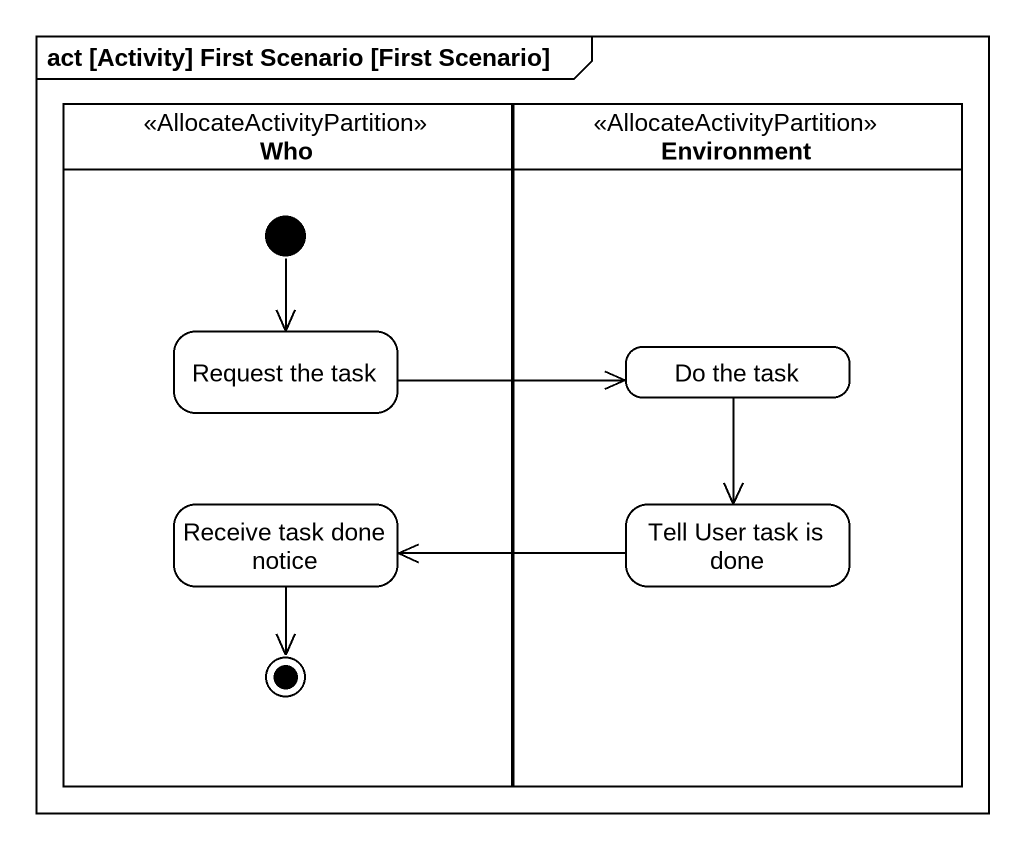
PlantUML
@startuml
mainframe act [Activity] First Scenario [First Scenario]
hide empty description
state Who <<AllocateActivityPartition>> {
  state "Request the task" as Request_the_task
  state "Receive task done notice" as Receive_task_done_notice
  [*] --> Request_the_task
  Receive_task_done_notice --> [*]
}
state Environment <<AllocateActivityPartition>> {
  state "Do the task" as Do_the_task
  state "Tell User task is done" as Tell_User_task_is_done
}
Request_the_task -right-> Do_the_task
Do_the_task --> Tell_User_task_is_done
Tell_User_task_is_done -left-> Receive_task_done_notice
@enduml
